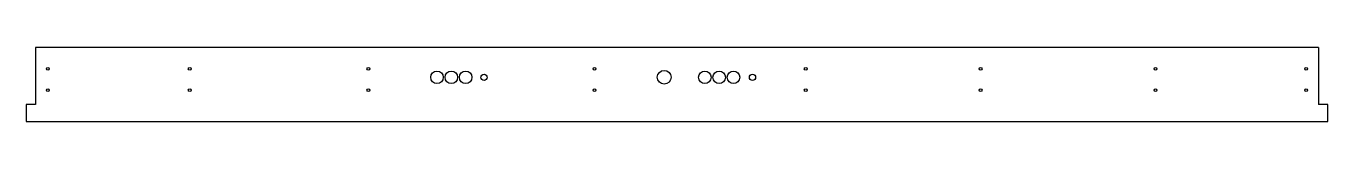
# Model space of a CAD drawing. Header units: millimetres. Extents: x -50 to 2034, y 43 to 162.
import ezdxf

# ---------------------------------------------------------------- set-up
doc = ezdxf.new("R2010")
doc.units = ezdxf.units.MM

msp = doc.modelspace()

# ---------------------------------------------------------------- linework, layer by layer
at = {"color": 7, "linetype": 'Continuous', "lineweight": 25}
for p, q in [((-35, 161.5), (-35, 69.9)), ((2019, 161.5), (-35, 161.5)), ((2019, 161.5), (2019, 69.9)), ((-35, 69.9), (-50, 69.9)), ((-50, 69.9), (-50, 42.6)), ((2034, 69.9), (2019, 69.9)), ((2034, 42.6), (2034, 69.9)), ((-50, 42.6), (2034, 42.6))]:
    msp.add_line(p, q, dxfattribs=at)
for centre, radius in [((-15, 127.1), 2.25), ((212, 127.1), 2.25), ((498, 127.1), 2.25), ((860, 127.1), 2.25), ((1198, 127.1), 2.25), ((1478, 127.1), 2.25), ((1758, 127.1), 2.25), ((1999, 127.1), 2.25), ((607.8, 113.6), 10), ((630.8, 113.6), 10), ((653.8, 113.6), 10), ((683.2, 113.6), 5), ((971.5, 113.6), 11), ((1036.5, 113.6), 10), ((1059.5, 113.6), 10), ((1082.5, 113.6), 10), ((1112.8, 113.6), 5), ((-15, 93.1), 2.25), ((212, 93.1), 2.25), ((498, 93.1), 2.25), ((860, 93.1), 2.25), ((1198, 93.1), 2.25), ((1478, 93.1), 2.25), ((1758, 93.1), 2.25), ((1999, 93.1), 2.25)]:
    msp.add_circle(centre, radius, dxfattribs=at)

doc.saveas('drawing.dxf')
